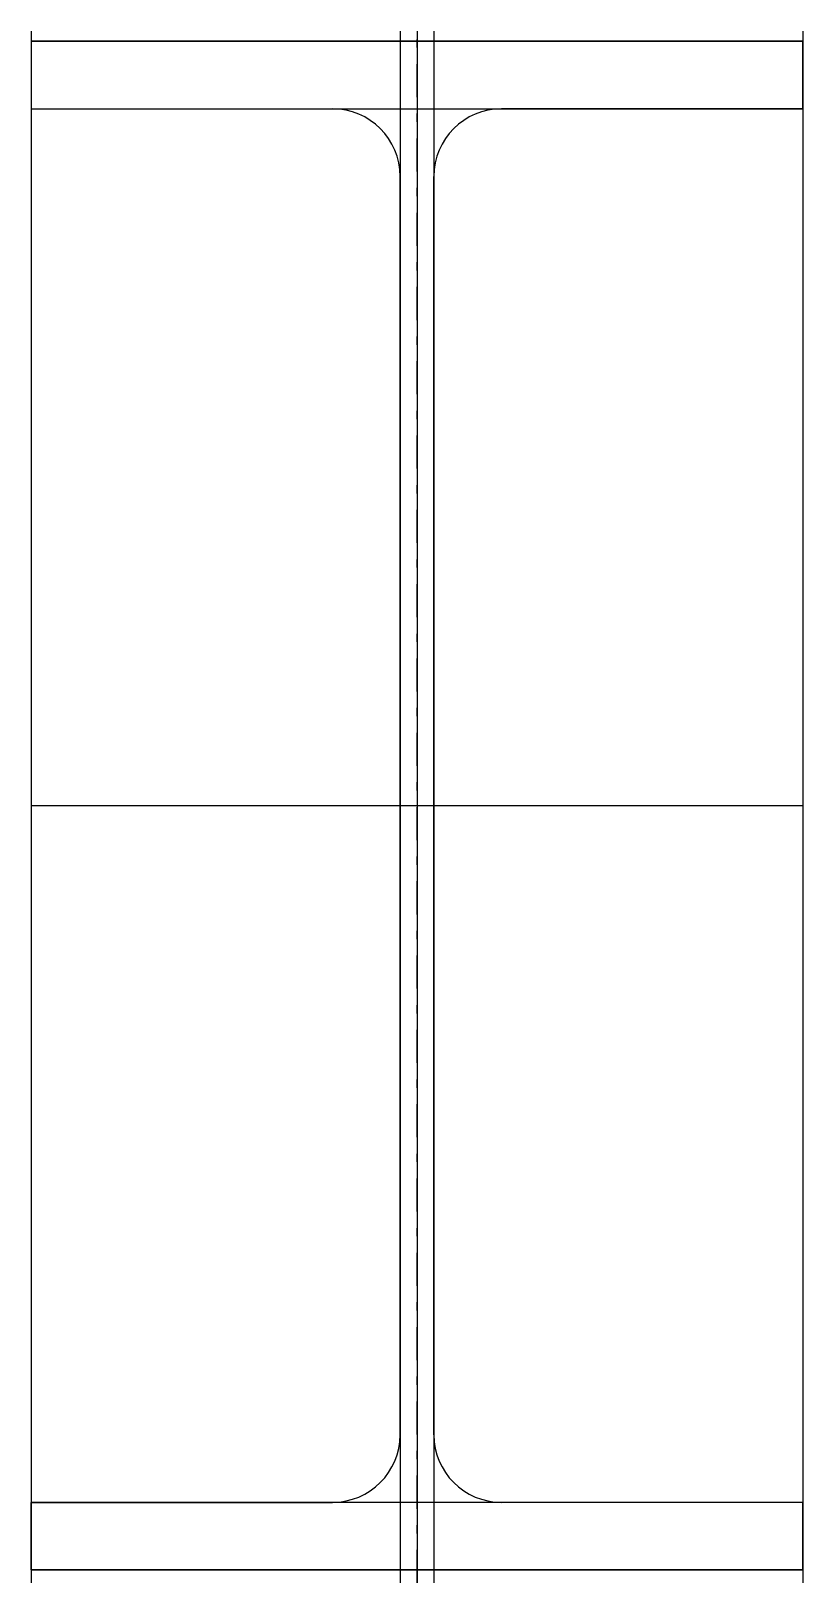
# Model space of a CAD drawing. Extents: x -148 to 148, y -299 to 298.
import ezdxf

# ---------------------------------------------------------------- set-up
doc = ezdxf.new("R2010")
doc.units = 0
doc.linetypes.add('CENTER', pattern=[28.575, 12.7, -6.35, 3.175, -6.35])
doc.layers.get('0').update_dxf_attribs({"linetype": 'CONTINUOUS'})

msp = doc.modelspace()

# ---------------------------------------------------------------- linework, layer by layer
at = {"linetype": 'CONTINUOUS'}
for p, q in [((-148.5, 297.92), (-148.5, -299)), ((-148.5, 294), (148.5, 294)), ((148.5, 294), (-148.5, 294)), ((-148.5, 294), (-148.5, 268)), ((148.5, 294), (-148.5, 294)), ((-148.5, 294), (-148.5, 268)), ((-6.5, 297.92), (-6.5, -299)), ((0, 297.92), (0, -299)), ((6.5, 297.92), (6.5, -299)), ((148.5, 297.92), (148.5, -299)), ((148.5, 268), (148.5, 294)), ((148.5, 294), (148.5, 268)), ((-148.5, 268), (148.5, 268)), ((-148.5, 268), (-32.5, 268)), ((-148.5, 268), (-32.5, 268)), ((32.5, 268), (148.5, 268)), ((148.5, 268), (32.5, 268)), ((-6.5, 242), (-6.5, -242)), ((-6.5, -242), (-6.5, 242)), ((6.5, -242), (6.5, 242)), ((6.5, -242), (6.5, 242)), ((-148.5, 0), (148.5, 0)), ((148.5, -268), (-148.5, -268)), ((-32.5, -268), (-148.5, -268)), ((-148.5, -268), (-148.5, -294)), ((-148.5, -294), (-148.5, -268)), ((-148.5, -268), (-32.5, -268)), ((148.5, -268), (32.5, -268)), ((148.5, -268), (32.5, -268)), ((148.5, -294), (148.5, -268)), ((148.5, -294), (148.5, -268)), ((148.5, -294), (-148.5, -294)), ((-148.5, -294), (148.5, -294)), ((148.5, -294), (-148.5, -294))]:
    msp.add_line(p, q, dxfattribs=at)
at = {"linetype": 'CENTER'}
for p, q in [((0, -299), (0, 297.92)), ((-148.5, 0), (148.5, 0))]:
    msp.add_line(p, q, dxfattribs=at)
at = {"linetype": 'CONTINUOUS'}
for centre, start, end in [((-32.5, 242), 0, 90), ((-32.5, 242), 0, 90), ((32.5, 242), 90, 180), ((32.5, 242), 90, 180), ((-32.5, -242), 270, 0), ((-32.5, -242), 270, 0), ((32.5, -242), 180, 270), ((32.5, -242), 180, 270)]:
    msp.add_arc(centre, 26, start, end, dxfattribs=at)

doc.saveas('drawing.dxf')
